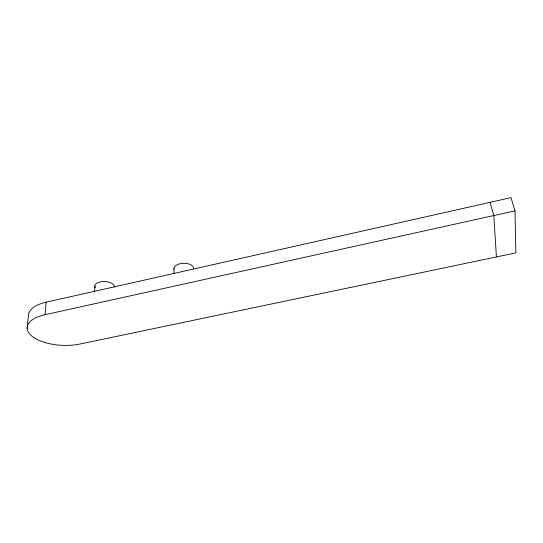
<?xml version="1.0" encoding="UTF-8"?>
<svg xmlns="http://www.w3.org/2000/svg" width="543" height="543" viewBox="0 0 543 543"><rect width="100%" height="100%" fill="white"/><g stroke="black" fill="none" stroke-linecap="round" stroke-linejoin="round"><path stroke-width="0.81" d="M94.557 291.706L94.849 285.883M45.049 314.696L46.148 302.186L510.983 197.645L515.002 210.867L515.85 252.882L79.984 344.024A35.723 16.052 2.7 0 1 31.704 335.988A35.723 16.052 2.7 0 1 45.049 314.696L515.002 210.867M27.15 328.366L28.392 316.067A35.376 16.351 3 0 1 46.148 302.186M490.064 202.349L493.818 215.544L496.411 256.941M173.936 268.629L174.004 273.665M174.018 269.308A9.842 5.22 -1.1 0 1 183.262 263.294A9.842 5.22 -1.1 0 1 193.62 268.486M95.419 287.79A9.747 4.894 2.1 0 1 103.224 281.491A9.747 4.894 2.1 0 1 114.302 286.976"/></g></svg>
